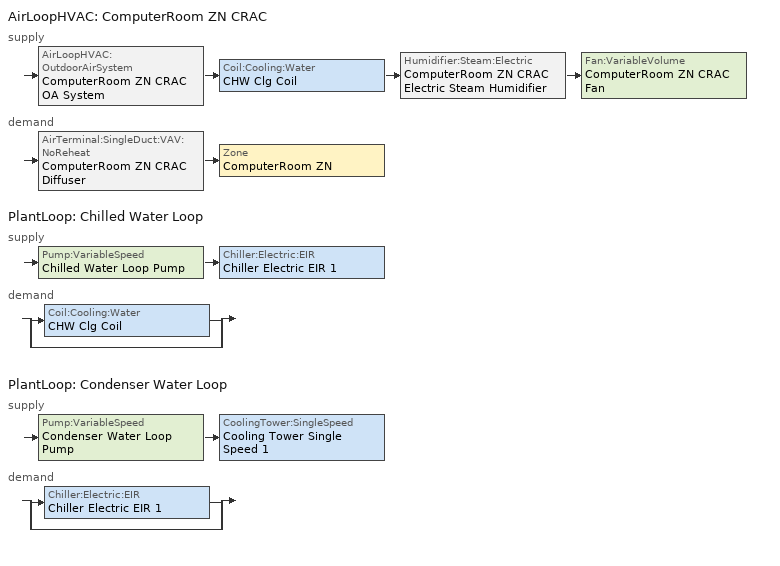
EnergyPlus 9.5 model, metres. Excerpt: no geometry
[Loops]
AirLoopHVAC 'ComputerRoom ZN CRAC'
 supply: AirLoopHVAC:OutdoorAirSystem 'ComputerRoom ZN CRAC OA System' > Coil:Cooling:Water 'CHW Clg Coil' > Humidifier:Steam:Electric 'ComputerRoom ZN CRAC Electric Steam Humidifier' > Fan:VariableVolume 'ComputerRoom ZN CRAC Fan'
 demand: AirTerminal:SingleDuct:VAV:NoReheat 'ComputerRoom ZN CRAC Diffuser' > Zone 'ComputerRoom ZN'
PlantLoop 'Chilled Water Loop'
 supply: Pump:VariableSpeed 'Chilled Water Loop Pump' > Chiller:Electric:EIR 'Chiller Electric EIR 1'
 demand: split
  | Coil:Cooling:Water 'CHW Clg Coil'
  | bypass
PlantLoop 'Condenser Water Loop'
 supply: Pump:VariableSpeed 'Condenser Water Loop Pump' > CoolingTower:SingleSpeed 'Cooling Tower Single Speed 1'
 demand: split
  | Chiller:Electric:EIR 'Chiller Electric EIR 1'
  | bypass
[ZoneControl:Thermostat]
ComputerRoom ZN Thermostat: Zone or ZoneList=ComputerRoom ZN; Control Type Schedule=ComputerRoom ZN Thermostat Schedule; Control 1=SmallDataCenterHighITE ComputerRoom Thermostat 1; Temperature Difference Between Cutout And Setpoint {deltaC}=0
[ThermostatSetpoint:DualSetpoint]
SmallDataCenterHighITE ComputerRoom Thermostat 1: Heating Setpoint Temperature Schedule=DataCenter HTGSETP_SCH; Cooling Setpoint Temperature Schedule=DataCenter CLGSETP_SCH
[AirTerminal:SingleDuct:VAV:NoReheat]
ComputerRoom ZN CRAC Diffuser: Availability Schedule=Always On Discrete; Maximum Air Flow Rate {m3/s}=Autosize; Zone Minimum Air Flow Input Method=Constant; Constant Minimum Air Flow Fraction=0.1; Fixed Minimum Air Flow Rate {m3/s}=Autosize
[Zone equipment]
ComputerRoom ZN: ComputerRoom ZN CRAC Diffuser
[Sizing:Zone]
ComputerRoom ZN: Zone Cooling Design Supply Air Temperature Input Method=SupplyAirTemperature; Zone Cooling Design Supply Air Temperature {C}=12.7778; Zone Cooling Design Supply Air Temperature Difference {deltaC}=11.11; Zone Heating Design Supply Air Temperature Input Method=SupplyAirTemperature; Zone Heating Design Supply Air Temperature {C}=12.7778; Zone Heating Design Supply Air Temperature Difference {deltaC}=11.11; Zone Cooling Design Supply Air Humidity Ratio {kgWater/kgDryAir}=0.0085; Zone Heating Design Supply Air Humidity Ratio {kgWater/kgDryAir}=0.008; Design Specification Outdoor Air Object=SmallDataCenterHighITE ComputerRoom Ventilation; Cooling Design Air Flow Method=DesignDay; Cooling Design Air Flow Rate {m3/s}=0; Cooling Minimum Air Flow per Zone Floor Area {m3/s-m2}=0.000762; Cooling Minimum Air Flow {m3/s}=0; Cooling Minimum Air Flow Fraction=0; Heating Design Air Flow Method=DesignDay; Heating Design Air Flow Rate {m3/s}=0; Heating Maximum Air Flow per Zone Floor Area {m3/s-m2}=0.002032; Heating Maximum Air Flow {m3/s}=0.141576; Heating Maximum Air Flow Fraction=0.3; Account for Dedicated Outdoor Air System=No
[Controller:MechanicalVentilation]
Controller Mechanical Ventilation 1: Availability Schedule=Always On Discrete; Demand Controlled Ventilation=No; System Outdoor Air Method=ZoneSum; Zone or ZoneList Name 1=ComputerRoom ZN; Design Specification Outdoor Air Object Name 1=SmallDataCenterHighITE ComputerRoom Ventilation
[DesignSpecification:OutdoorAir]
SmallDataCenterHighITE ComputerRoom Ventilation: Outdoor Air Method=Sum; Outdoor Air Flow per Person {m3/s-person}=0.00235974; Outdoor Air Flow per Zone Floor Area {m3/s-m2}=0.0003048; Outdoor Air Flow per Zone {m3/s}=0; Outdoor Air Flow Air Changes per Hour {1/hr}=0
[AirLoopHVAC]
ComputerRoom ZN CRAC: Design Supply Air Flow Rate {m3/s}=AutoSize; Design Return Air Flow Fraction of Supply Air Flow=1
[Sizing:System]
ComputerRoom ZN CRAC: Type of Load to Size On=Sensible; Design Outdoor Air Flow Rate {m3/s}=Autosize; Central Heating Maximum System Air Flow Ratio=0.05; Preheat Design Temperature {C}=18; Preheat Design Humidity Ratio {kgWater/kgDryAir}=0.008; Precool Design Temperature {C}=27; Precool Design Humidity Ratio {kgWater/kgDryAir}=0.008; Central Cooling Design Supply Air Temperature {C}=12.7778; Central Heating Design Supply Air Temperature {C}=12.7778; Type of Zone Sum to Use=Coincident; 100% Outdoor Air in Cooling=No; 100% Outdoor Air in Heating=No; Central Cooling Design Supply Air Humidity Ratio {kgWater/kgDryAir}=0.0085; Central Heating Design Supply Air Humidity Ratio {kgWater/kgDryAir}=0.008; Cooling Supply Air Flow Rate Method=DesignDay; Cooling Supply Air Flow Rate {m3/s}=0; Cooling Supply Air Flow Rate Per Floor Area {m3/s-m2}=0.00996765; Cooling Fraction of Autosized Cooling Supply Air Flow Rate=1; Cooling Supply Air Flow Rate Per Unit Cooling Capacity {m3/s-W}=3.94755e-05; Heating Supply Air Flow Rate Method=DesignDay; Heating Supply Air Flow Rate {m3/s}=0; Heating Supply Air Flow Rate Per Floor Area {m3/s-m2}=0.00996765; Heating Fraction of Autosized Heating Supply Air Flow Rate=1; Heating Fraction of Autosized Cooling Supply Air Flow Rate=1; Heating Supply Air Flow Rate Per Unit Heating Capacity {m3/s-W}=3.15882e-05; System Outdoor Air Method=ZoneSum; Zone Maximum Outdoor Air Fraction=1; Cooling Design Capacity Method=CoolingDesignCapacity; Cooling Design Capacity {W}=Autosize; Cooling Design Capacity Per Floor Area {W/m2}=234.7; Fraction of Autosized Cooling Design Capacity=1; Heating Design Capacity Method=HeatingDesignCapacity; Heating Design Capacity {W}=Autosize; Heating Design Capacity Per Floor Area {W/m2}=157; Fraction of Autosized Heating Design Capacity=1; Central Cooling Capacity Control Method=OnOff
[Controller:WaterCoil]
Controller Water Coil 3: Control Variable=Temperature; Action=Reverse; Actuator Variable=Flow; Controller Convergence Tolerance {deltaC}=Autosize; Maximum Actuated Flow {m3/s}=Autosize; Minimum Actuated Flow {m3/s}=0
[AvailabilityManager:Scheduled] Schedule=Always On Discrete
ComputerRoom ZN CRAC Availability Manager; ComputerRoom ZN CRAC OA System Availability Manager
[Controller:OutdoorAir]
ComputerRoom ZN CRAC OA System Controller: Minimum Outdoor Air Flow Rate {m3/s}=0; Maximum Outdoor Air Flow Rate {m3/s}=Autosize; Economizer Control Type=NoEconomizer; Economizer Control Action Type=ModulateFlow; Economizer Maximum Limit Dry-Bulb Temperature {C}=28; Economizer Maximum Limit Enthalpy {J/kg}=64000; Economizer Minimum Limit Dry-Bulb Temperature {C}=-100; Lockout Type=LockoutWithHeating; Minimum Limit Type=FixedMinimum; Minimum Outdoor Air Schedule=Always On Discrete; Mechanical Ventilation Controller=Controller Mechanical Ventilation 1; High Humidity Control=No; Control High Indoor Humidity Based on Outdoor Humidity Ratio=Yes; Heat Recovery Bypass Control Type=BypassWhenWithinEconomizerLimits
[Coil:Cooling:Water]
CHW Clg Coil: Availability Schedule=Always On Discrete; Design Water Flow Rate {m3/s}=Autosize; Design Air Flow Rate {m3/s}=Autosize; Design Inlet Water Temperature {C}=Autosize; Design Inlet Air Temperature {C}=Autosize; Design Outlet Air Temperature {C}=Autosize; Design Inlet Air Humidity Ratio {kgWater/kgDryAir}=Autosize; Design Outlet Air Humidity Ratio {kgWater/kgDryAir}=Autosize; Type of Analysis=SimpleAnalysis; Heat Exchanger Configuration=CrossFlow
[Humidifier:Steam:Electric]
ComputerRoom ZN CRAC Electric Steam Humidifier: Rated Capacity {m3/s}=Autosize; Rated Power {W}=Autosize
[SetpointManager:SingleZone:Humidity:Minimum]
Setpoint Manager Single Zone Humidity Minimum 1: Setpoint Node or NodeList=ComputerRoom ZN CRAC Electric Steam Humidifier Outlet Air Node
[Fan:VariableVolume]
ComputerRoom ZN CRAC Fan: Availability Schedule=Always On Discrete; Fan Total Efficiency=0.6045; Pressure Rise {Pa}=1389.92; Maximum Flow Rate {m3/s}=AutoSize; Fan Power Minimum Flow Rate Input Method=Fraction; Fan Power Minimum Flow Fraction=0.1; Fan Power Minimum Air Flow Rate {m3/s}=0; Motor Efficiency=0.93; Motor In Airstream Fraction=1; Fan Power Coefficient 1=0.027828; Fan Power Coefficient 2=0.026583; Fan Power Coefficient 3=-0.087069; Fan Power Coefficient 4=1.03092; Fan Power Coefficient 5=0
[PlantLoop] Fluid Type=Water; Maximum Loop Temperature {C}=100; Minimum Loop Temperature {C}=0; Maximum Loop Flow Rate {m3/s}=Autosize; Minimum Loop Flow Rate {m3/s}=0; Plant Loop Volume {m3}=Autocalculate; Load Distribution Scheme=Optimal; Plant Loop Demand Calculation Scheme=SingleSetpoint
Name | Plant Equipment Operation Scheme
Chilled Water Loop | Chilled Water Loop Operation Schemes
Condenser Water Loop | Condenser Water Loop Operation Schemes
[Sizing:Plant] Sizing Option=NonCoincident; Zone Timesteps in Averaging Window=1; Coincident Sizing Factor Mode=None
Name | Loop Type | Design Loop Exit Temperature {C} | Loop Design Temperature Difference {deltaC}
Chilled Water Loop | Cooling | 7.22 | 6.67
Condenser Water Loop | Condenser | 29.4 | 5.6
[Pump:VariableSpeed] Design Maximum Flow Rate {m3/s}=Autosize; Design Pump Head {Pa}=179352; Design Power Consumption {W}=Autosize; Motor Efficiency=0.9; Fraction of Motor Inefficiencies to Fluid Stream=0; Coefficient 1 of the Part Load Performance Curve=0; Coefficient 2 of the Part Load Performance Curve=1; Coefficient 3 of the Part Load Performance Curve=0; Coefficient 4 of the Part Load Performance Curve=0; Design Minimum Flow Rate {m3/s}=0; Pump Control Type=Intermittent; Skin Loss Radiative Fraction=0.5; Design Power Sizing Method=PowerPerFlowPerPressure; Design Electric Power per Unit Flow Rate {W/(m3/s)}=348701.1; Design Shaft Power per Unit Flow Rate per Unit Head {W/((m3/s)-Pa)}=1.28205; Design Minimum Flow Rate Fraction=0
Chilled Water Loop Pump; Condenser Water Loop Pump
[Chiller:Electric:EIR]
Chiller Electric EIR 1: Reference Capacity {W}=Autosize; Reference COP {W/W}=5.5; Reference Leaving Chilled Water Temperature {C}=6.67; Reference Entering Condenser Fluid Temperature {C}=29.4; Reference Chilled Water Flow Rate {m3/s}=Autosize; Reference Condenser Fluid Flow Rate {m3/s}=Autosize; Cooling Capacity Function of Temperature Curve=Curve Biquadratic 1; Electric Input to Cooling Output Ratio Function of Temperature Curve=Curve Biquadratic 2; Electric Input to Cooling Output Ratio Function of Part Load Ratio Curve=Curve Quadratic 1; Minimum Part Load Ratio=0.1; Maximum Part Load Ratio=1; Optimum Part Load Ratio=1; Minimum Unloading Ratio=0.2; Condenser Type=WaterCooled; Condenser Fan Power Ratio {W/W}=0; Fraction of Compressor Electric Consumption Rejected by Condenser=1; Leaving Chilled Water Lower Temperature Limit {C}=2; Chiller Flow Mode=NotModulated; Sizing Factor=1; Basin Heater Capacity {W/K}=0; Basin Heater Setpoint Temperature {C}=10; Condenser Heat Recovery Relative Capacity Fraction=1
[EnergyManagementSystem:Actuator]
Name | Actuated Component Unique | Actuated Component Type | Actuated Component Control Type
ActChilledWaterLoopChiller_OutletTemperature | Chilled Water Loop Chiller Output Node | System Node Setpoint | Temperature Setpoint
ActChilledWaterLoopPump_WaterMassFlowRate | Chilled Water Loop Pump | Pump | Pump Mass Flow Rate
ActAirLoopFan_AirMassFlowRate | ComputerRoom ZN CRAC Fan | Fan | Fan Air Mass Flow Rate
Energy_Management_System_Actuator_4 | Node 13 | System Node Setpoint | Temperature Setpoint
[PlantEquipmentOperationSchemes] Control Scheme Object Type 1=PlantEquipmentOperation:CoolingLoad; Control Scheme Schedule Name 1=Always On Discrete
Name | Control Scheme Name 1
Chilled Water Loop Operation Schemes | Chilled Water Loop Cooling Operation Scheme
Condenser Water Loop Operation Schemes | Condenser Water Loop Cooling Operation Scheme
[PlantEquipmentOperation:CoolingLoad] Load Range Lower Limit 1 {W}=0; Load Range Upper Limit 1 {W}=1000000000
Name | Range Equipment List Name 1
Chilled Water Loop Cooling Operation Scheme | Chilled Water Loop Cooling Equipment List
Condenser Water Loop Cooling Operation Scheme | Condenser Water Loop Cooling Equipment List
[PlantEquipmentList]
Chilled Water Loop Cooling Equipment List: Chiller:Electric:EIR, Chiller Electric EIR 1
Condenser Water Loop Cooling Equipment List: CoolingTower:SingleSpeed, Cooling Tower Single Speed 1
[CoolingTower:SingleSpeed]
Cooling Tower Single Speed 1: Design Water Flow Rate {m3/s}=Autosize; Design Air Flow Rate {m3/s}=Autosize; Design Fan Power {W}=Autosize; Design U-Factor Times Area Value {W/K}=Autosize; Free Convection Regime Air Flow Rate {m3/s}=Autosize; Free Convection Regime Air Flow Rate Sizing Factor=0.1; Free Convection Regime U-Factor Times Area Value {W/K}=Autosize; Free Convection U-Factor Times Area Value Sizing Factor=0.1; Performance Input Method=UFactorTimesAreaAndDesignWaterFlowRate; Heat Rejection Capacity and Nominal Capacity Sizing Ratio=1.25; Free Convection Capacity {W}=0; Free Convection Nominal Capacity Sizing Factor=0.1; Design Inlet Air Dry-Bulb Temperature {C}=25.6; Design Inlet Air Wet-Bulb Temperature {C}=25.6; Design Approach Temperature {deltaC}=Autosize; Design Range Temperature {deltaC}=Autosize; Basin Heater Capacity {W/K}=0; Basin Heater Setpoint Temperature {C}=2; Evaporation Loss Mode=LossFactor; Evaporation Loss Factor {percent/K}=0.2; Drift Loss Percent {percent}=0.008; Blowdown Calculation Mode=ConcentrationRatio; Blowdown Concentration Ratio=3; Capacity Control=FanCycling; Number of Cells=1; Cell Control=MinimalCell; Cell Minimum  Water Flow Rate Fraction=0.33; Cell Maximum Water Flow Rate Fraction=2.5; Sizing Factor=1
[SetpointManager:FollowOutdoorAirTemperature]
Setpoint Manager Follow Outdoor Air Temperature 1: Control Variable=Temperature; Reference Temperature Type=OutdoorAirWetBulb; Offset Temperature Difference {deltaC}=1.5; Maximum Setpoint Temperature {C}=80; Minimum Setpoint Temperature {C}=6; Setpoint Node or NodeList=Condenser Water Loop Cooling Tower Outlet Node
[EnergyManagementSystem:Sensor]
Name | Output:Variable or Output:Meter Index Key | Output:Variable or Output:Meter
OutdoorTemp | Environment | Site Outdoor Air Drybulb Temperature
AirLoop_Fan_ElectricityRate | ComputerRoom ZN CRAC Fan | Fan Electricity Rate
AirLoop_CRACSupplyOutletNode_HumidityRatio | ComputerRoom ZN CRAC Supply Outlet Node | System Node Humidity Ratio
Chiller_ChillerCondenserHeatTransferRate | Chiller Electric EIR 1 | Chiller Condenser Heat Transfer Rate
Chiller_ChillerCondenserHeatTransferEnergy | Chiller Electric EIR 1 | Chiller Condenser Heat Transfer Energy
Chiller_PartLoadRatio | Chiller Electric EIR 1 | Chiller Part Load Ratio
Chiller_CyclingRatio | Chiller Electric EIR 1 | Chiller Cycling Ratio
Chiller_FalseLoadHeatTransferRate | Chiller Electric EIR 1 | Chiller False Load Heat Transfer Rate
Chiller_FalseLoadHeatTransferEnergy | Chiller Electric EIR 1 | Chiller False Load Heat Transfer Energy
ChilledWaterLoop_ChillerOutletNode_Temperature | Chilled Water Loop Chiller Output Node | System Node Temperature
ChilledWaterLoop_ChillerOutletNode_MassFlow | Chilled Water Loop Chiller Output Node | System Node Mass Flow Rate
ChilledWaterLoop_ChillerOutletNode_HumidityRatio | Chilled Water Loop Chiller Output Node | System Node Humidity Ratio
ChilledWaterLoop_ChillerOutletNode_Pressure | Chilled Water Loop Chiller Output Node | System Node Pressure
AirLoop_CRACSupplyOutletNode_WetbulbTemperature | ComputerRoom ZN CRAC Supply Outlet Node | System Node Wetbulb Temperature
ChilledWaterLoop_ChillerOutletNode_RelativeHumidity | Chilled Water Loop Chiller Output Node | System Node Relative Humidity
ChilledWaterLoop_ChillerOutletNode_WetbulbTemperature | Chilled Water Loop Chiller Output Node | System Node Wetbulb Temperature
ChilledWaterLoop_CoolingCoilOutletNode_Temperature | Chilled Water Loop Cooling Coil Outlet Node | System Node Temperature
ChilledWaterLoop_CoolingCoilOutletNode_MassFlow | Chilled Water Loop Cooling Coil Outlet Node | System Node Mass Flow Rate
ChilledWaterLoop_CoolingCoilOutletNode_HumidityRatio | Chilled Water Loop Cooling Coil Outlet Node | System Node Humidity Ratio
ChilledWaterLoop_CoolingCoilOutletNode_Pressure | Chilled Water Loop Cooling Coil Outlet Node | System Node Pressure
ChilledWaterLoop_CoolingCoilOutletNode_RelativeHumidity | Chilled Water Loop Cooling Coil Outlet Node | System Node Relative Humidity
ChilledWaterLoop_CoolingCoilOutletNode_WetbulbTemperature | Chilled Water Loop Cooling Coil Outlet Node | System Node Wetbulb Temperature
CondenserWaterLoop_Pump_ElectricityRate | Condenser Water Loop Pump | Pump Electricity Rate
CondenserWaterLoop_Pump_ElectricityEnergy | Condenser Water Loop Pump | Pump Electricity Energy
AirLoop_CRACDemandOutletNode_Temperature | ComputerRoom ZN CRAC Demand Outlet Node | System Node Temperature
CondenserWaterLoop_Pump_ShaftPower | Condenser Water Loop Pump | Pump Shaft Power
CondenserWaterLoop_Pump_FluidHeatGainRate | Condenser Water Loop Pump | Pump Fluid Heat Gain Rate
CondenserWaterLoop_Pump_FluidHeatGainEnergy | Condenser Water Loop Pump | Pump Fluid Heat Gain Energy
CondenserWaterLoop_Pump_OutletTemperature | Condenser Water Loop Pump | Pump Outlet Temperature
CondenserWaterLoop_Pump_MassFlow | Condenser Water Loop Pump | Pump Mass Flow Rate
AirLoop_CRACDemandOutletNode_MassFlow | ComputerRoom ZN CRAC Demand Outlet Node | System Node Mass Flow Rate
ChilledWaterLoop_Pump_ShaftPower | Chilled Water Loop Pump | Pump Shaft Power
ChilledWaterLoop_Pump_HeatGainRate | Chilled Water Loop Pump | Pump Fluid Heat Gain Rate
ChilledWaterLoop_Pump_HeatGainEnergy | Chilled Water Loop Pump | Pump Fluid Heat Gain Energy
CondenserWaterLoop_PumpOutletNode_Temperature | Condenser Water Loop Pump Outlet Node | System Node Temperature
CondenserWaterLoop_PumpOutletNode_MassFlow | Condenser Water Loop Pump Outlet Node | System Node Mass Flow Rate
CondenserWaterLoop_PumpOutletNode_HumidityRatio | Condenser Water Loop Pump Outlet Node | System Node Humidity Ratio
CondenserWaterLoop_PumpOutletNode_RelativeHumidity | Condenser Water Loop Pump Outlet Node | System Node Relative Humidity
CondenserWaterLoop_PumpOutletNode_Pressure | Condenser Water Loop Pump Outlet Node | System Node Pressure
CondenserWaterLoop_PumpOutletNode_WetbulbTemperature | Condenser Water Loop Pump Outlet Node | System Node Wetbulb Temperature
AirLoop_CRACDemandOutletNode_HumidityRatio | ComputerRoom ZN CRAC Demand Outlet Node | System Node Humidity Ratio
CoolingTower_FanElectricityRate | Cooling Tower Single Speed 1 | Cooling Tower Fan Electricity Rate
CoolingTower_FanElectricityEnergy | Cooling Tower Single Speed 1 | Cooling Tower Fan Electricity Energy
CoolingTower_HeatTransferRate | Cooling Tower Single Speed 1 | Cooling Tower Heat Transfer Rate
CoolingTower_InletTemperature | Cooling Tower Single Speed 1 | Cooling Tower Inlet Temperature
CoolingTower_OutletTemperature | Cooling Tower Single Speed 1 | Cooling Tower Outlet Temperature
CoolingTower_MassFlow | Cooling Tower Single Speed 1 | Cooling Tower Mass Flow Rate
Energy_Management_System_Sensor_146 | Cooling Tower Single Speed 1 | Cooling Tower Bypass Fraction
CoolingTower_OperatingCellsCount | Cooling Tower Single Speed 1 | Cooling Tower Operating Cells Count
CoolingTower_FanCyclingRatio | Cooling Tower Single Speed 1 | Cooling Tower Fan Cycling Ratio
CoolingTower_MakeUpWaterVolumeFlowRate | Cooling Tower Single Speed 1 | Cooling Tower Make Up Water Volume Flow Rate
AirLoop_CRACDemandOutletNode_RelativeHumidity | ComputerRoom ZN CRAC Demand Outlet Node | System Node Relative Humidity
CoolingTower_MakeUpWaterVolume | Cooling Tower Single Speed 1 | Cooling Tower Make Up Water Volume
CoolingTower_MakeUpMainsWaterVolume | Cooling Tower Single Speed 1 | Cooling Tower Make Up Mains Water Volume
CondenserWaterLoop_CoolingTowerOutletNode_Temperature | Condenser Water Loop Cooling Tower Outlet Node | System Node Temperature
CondenserWaterLoop_CoolingTowerOutletNode_MassFlow | Condenser Water Loop Cooling Tower Outlet Node | System Node Mass Flow Rate
CondenserWaterLoop_CoolingTowerOutletNode_HumidityRatio | Condenser Water Loop Cooling Tower Outlet Node | System Node Humidity Ratio
CondenserWaterLoop_CoolingTowerOutletNode_RelativeHumidity | Condenser Water Loop Cooling Tower Outlet Node | System Node Relative Humidity
CondenserWaterLoop_CoolingTowerOutletNode_Pressure | Condenser Water Loop Cooling Tower Outlet Node | System Node Pressure
CondenserWaterLoop_CoolingTowerOutletNode_WetbulbTemperature | Condenser Water Loop Cooling Tower Outlet Node | System Node Wetbulb Temperature
AirLoop_CRACDemandOutletNode_Pressure | ComputerRoom ZN CRAC Demand Outlet Node | System Node Pressure
CondenserWaterLoop_ChillerOutletNode_Temperature | Condenser Water Loop Chiller Outlet Node | System Node Temperature
CondenserWaterLoop_ChillerOutletNode_MassFlow | Condenser Water Loop Chiller Outlet Node | System Node Mass Flow Rate
CondenserWaterLoop_ChillerOutletNode_HumidityRatio | Condenser Water Loop Chiller Outlet Node | System Node Humidity Ratio
CondenserWaterLoop_ChillerOutletNode_RelativeHumidity | Condenser Water Loop Chiller Outlet Node | System Node Relative Humidity
CondenserWaterLoop_ChillerOutletNode_Pressure | Condenser Water Loop Chiller Outlet Node | System Node Pressure
CondenserWaterLoop_ChillerOutletNode_WetbulbTemperature | Condenser Water Loop Chiller Outlet Node | System Node Wetbulb Temperature
AirLoop_CRACDemandOutletNode_WetbulbTemperature | ComputerRoom ZN CRAC Demand Outlet Node | System Node Wetbulb Temperature
AirLoop_CRACReliefAirNode_Temperature | ComputerRoom ZN CRAC Relief Air Node | System Node Temperature
AirLoop_CRACReliefAirNode_MassFlow | ComputerRoom ZN CRAC Relief Air Node | System Node Mass Flow Rate
AirLoop_Fan_RiseAirTemperature | ComputerRoom ZN CRAC Fan | Fan Rise in Air Temperature
AirLoop_CRACReliefAirNode_HumidityRatio | ComputerRoom ZN CRAC Relief Air Node | System Node Humidity Ratio
AirLoop_CRACReliefAirNode_RelativeHumidity | ComputerRoom ZN CRAC Relief Air Node | System Node Relative Humidity
AirLoop_CRACReliefAirNode_Pressure | ComputerRoom ZN CRAC Relief Air Node | System Node Pressure
AirLoop_CRACReliefAirNode_WetbulbTemperature | ComputerRoom ZN CRAC Relief Air Node | System Node Wetbulb Temperature
AirLoop_CRACOutdoorAirNode_Temperature | ComputerRoom ZN CRAC Outdoor Air Node | System Node Temperature
AirLoop_CRACOutdoorAirNode_MassFlow | ComputerRoom ZN CRAC Outdoor Air Node | System Node Mass Flow Rate
AirLoop_CRACOutdoorAirNode_HumidityRatio | ComputerRoom ZN CRAC Outdoor Air Node | System Node Humidity Ratio
AirLoop_CRACOutdoorAirNode_RelativeHumidity | ComputerRoom ZN CRAC Outdoor Air Node | System Node Relative Humidity
AirLoop_CRACOutdoorAirNode_Pressure | ComputerRoom ZN CRAC Outdoor Air Node | System Node Pressure
AirLoop_CRACOutdoorAirNode_WetbulbTemperature | ComputerRoom ZN CRAC Outdoor Air Node | System Node Wetbulb Temperature
AirLoop_Fan_HeatGaintoAir | ComputerRoom ZN CRAC Fan | Fan Heat Gain to Air
AirLoop_Fan_ElectricityEnergy | ComputerRoom ZN CRAC Fan | Fan Electricity Energy
AirLoop_CRACMixedAirNode_Temperature | ComputerRoom ZN CRAC Mixed Air Node | System Node Temperature
AirLoop_CRACMixedAirNode_MassFlow | ComputerRoom ZN CRAC Mixed Air Node | System Node Mass Flow Rate
AirLoop_CRACMixedAirNode_HumidityRatio | ComputerRoom ZN CRAC Mixed Air Node | System Node Humidity Ratio
AirLoop_CRACMixedAirNode_RelativeHumidity | ComputerRoom ZN CRAC Mixed Air Node | System Node Relative Humidity
AirLoop_CRACMixedAirNode_Pressure | ComputerRoom ZN CRAC Mixed Air Node | System Node Pressure
AirLoop_CRACMixedAirNode_WetbulbTemperature | ComputerRoom ZN CRAC Mixed Air Node | System Node Wetbulb Temperature
AirLoop_Node13_Temperature | Node 13 | System Node Temperature
AirLoop_Node13_MassFlow | Node 13 | System Node Mass Flow Rate
AirLoop_Node13_HumidityRatio | Node 13 | System Node Humidity Ratio
AirLoop_Fan_MassFlow | ComputerRoom ZN CRAC Fan | Fan Air Mass Flow Rate
AirLoop_Node13_RelativeHumidity | Node 13 | System Node Relative Humidity
AirLoop_Node13_Pressure | Node 13 | System Node Pressure
AirLoop_Node13_WetBulbTemperature | Node 13 | System Node Wetbulb Temperature
AirLoop_Humidifier_WaterVolumeFlowRate | ComputerRoom ZN CRAC Electric Steam Humidifier | Humidifier Water Volume Flow Rate
AirLoop_Humidifier_WaterVolume | ComputerRoom ZN CRAC Electric Steam Humidifier | Humidifier Water Volume
AirLoop_Humidifier_ElectricityRate | ComputerRoom ZN CRAC Electric Steam Humidifier | Humidifier Electricity Rate
AirLoop_Humidifier_ElectricityEnergy | ComputerRoom ZN CRAC Electric Steam Humidifier | Humidifier Electricity Energy
AirLoop_Humidifier_MainsWaterVolume | ComputerRoom ZN CRAC Electric Steam Humidifier | Humidifier Mains Water Volume
AirLoop_HumidifierOutletNode_Temperature | ComputerRoom ZN CRAC Electric Steam Humidifier Outlet Air Node | System Node Temperature
AirLoop_HumidifierOutletNode_MassFlow | ComputerRoom ZN CRAC Electric Steam Humidifier Outlet Air Node | System Node Mass Flow Rate
AirLoop_CRACSupplyOutletNode_Temperature | ComputerRoom ZN CRAC Supply Outlet Node | System Node Temperature
AirLoop_HumidifierOutletNode_HumidityRatio | ComputerRoom ZN CRAC Electric Steam Humidifier Outlet Air Node | System Node Humidity Ratio
AirLoop_HumidifierOutletNode_RelativeHumidity | ComputerRoom ZN CRAC Electric Steam Humidifier Outlet Air Node | System Node Relative Humidity
AirLoop_HumidifierOutletNode_Pressure | ComputerRoom ZN CRAC Electric Steam Humidifier Outlet Air Node | System Node Pressure
AirLoop_HumidifierOutletNode_WetbulbTemperature | ComputerRoom ZN CRAC Electric Steam Humidifier Outlet Air Node | System Node Wetbulb Temperature
AirLoop_Diffuser_AirTerminalVAVDamperPosition | ComputerRoom ZN CRAC Diffuser | Zone Air Terminal VAV Damper Position
AirLoop_Diffuser_AirTerminalOutDoorAirVolumeFlowRate | ComputerRoom ZN CRAC Diffuser | Zone Air Terminal Outdoor Air Volume Flow Rate
AirLoop_CRACSupplyOutletNode_MassFlow | ComputerRoom ZN CRAC Supply Outlet Node | System Node Mass Flow Rate
ChilledWaterLoop_Pump_ElectricityRate | Chilled Water Loop Pump | Pump Electricity Rate
ChilledWaterLoop_Pump_ElectricityEnergy | Chilled Water Loop Pump | Pump Electricity Energy
ChilledWaterLoop_Pump_OutletTemperature | Chilled Water Loop Pump | Pump Outlet Temperature
ChilledWaterLoop_Pump_MassFlow | Chilled Water Loop Pump | Pump Mass Flow Rate
ChilledWaterLoop_PumpOutletNode_Temperature | Chilled Water Loop Pump Outlet Node | System Node Temperature
ChilledWaterLoop_PumpOutletNode_MassFlow | Chilled Water Loop Pump Outlet Node | System Node Mass Flow Rate
AirLoop_CRACSupplyOutletNode_RelativeHumidity | ComputerRoom ZN CRAC Supply Outlet Node | System Node Relative Humidity
ChilledWaterLoop_PumpOutletNode_HumidityRatio | Chilled Water Loop Pump Outlet Node | System Node Humidity Ratio
ChilledWaterLoop_PumpOutletNode_RelativeHumidity | Chilled Water Loop Pump Outlet Node | System Node Relative Humidity
ChilledWaterLoop_PumpOutletNode_Pressure | Chilled Water Loop Pump Outlet Node | System Node Pressure
ChilledWaterLoop_PumpOutletNode_WetbulbTemperature | Chilled Water Loop Pump Outlet Node | System Node Wetbulb Temperature
CurveBiquadratic1_PerformanceValue | Curve Biquadratic 1 | Performance Curve Output Value
CurveBiquadratic1_InputVariable1Value | Curve Biquadratic 1 | Performance Curve Input Variable 1 Value
CurveBiquadratic1_InputVariable2Value | Curve Biquadratic 1 | Performance Curve Input Variable 2 Value
CurveBiquadratic2_PerformanceValue | Curve Biquadratic 2 | Performance Curve Output Value
CurveBiquadratic2_InputVariable1Value | Curve Biquadratic 2 | Performance Curve Input Variable 1 Value
CurveBiquadratic2_InputVariable2Value | Curve Biquadratic 2 | Performance Curve Input Variable 2 Value
AirLoop_CRACSupplyOutletNode_Pressure | ComputerRoom ZN CRAC Supply Outlet Node | System Node Pressure
CurveQuadratic1_PerformanceValue | Curve Quadratic 1 | Performance Curve Output Value
CurveQuadratic1_InputVariable1Value | Curve Quadratic 1 | Performance Curve Input Variable 1 Value
Chiller_ElectricityRate | Chiller Electric EIR 1 | Chiller Electricity Rate
Chiller_ElectricityEnergy | Chiller Electric EIR 1 | Chiller Electricity Energy
Chiller_EvaporatorCoolingRate | Chiller Electric EIR 1 | Chiller Evaporator Cooling Rate
Chiller_EvaporatorCoolingEnergy | Chiller Electric EIR 1 | Chiller Evaporator Cooling Energy
Chiller_EvaporatorInletTemperature | Chiller Electric EIR 1 | Chiller Evaporator Inlet Temperature
Chiller_EvaporatorOutletTemperature | Chiller Electric EIR 1 | Chiller Evaporator Outlet Temperature
Chiller_EvaporatorMassFlow | Chiller Electric EIR 1 | Chiller Evaporator Mass Flow Rate
Chiller_COP | Chiller Electric EIR 1 | Chiller COP
[EnergyManagementSystem:ProgramCallingManager]
Initialize ExtCtrl-Based Setpoint Manager: EndOfZoneSizing; InitializeExtCtrlBasedSetpointManager
ExtCtrl-Based Setpoint Manager: AfterPredictorAfterHVACManagers; ExtCtrlBasedSetpointManager
ExtCtrl-Based Observation Collector: EndOfZoneTimestepAfterZoneReporting; ExtCtrlBasedObservationCollector
[EnergyManagementSystem:Program]
InitializeExtCtrlBasedSetpointManager: SET tmp_val1 = @ExtCtrlObs 0
ExtCtrlBasedSetpointManager: IF WarmupFlag == 0.0; SET tmp_val1                                      = @ExtCtrlAct 0 38; SET ActChilledWaterLoopChiller_OutletTemperature  = @ExtCtrlAct 1; SET ActChilledWaterLoopPump_WaterMassFlowRate     = @ExtCtrlAct 2; SET ActAirLoopFan_AirMassFlowRate                 = @EXtCtrlAct 3; ELSE; SET ActChilledWaterLoopChiller_OutletTemperature  = 10; ENDIF
ExtCtrlBasedObservationCollector: IF WarmupFlag == 0.0; SET tmp_val1 = @ExtCtrlObs  1 AirLoop_Fan_MassFlow; SET tmp_val1 = @ExtCtrlObs  2 AirLoop_CRACSupplyOutletNode_Temperature; SET tmp_val1 = @ExtCtrlObs  3 AirLoop_CRACSupplyOutletNode_Pressure; SET tmp_val1 = @ExtCtrlObs  4 AirLoop_CRACSupplyOutletNode_RelativeHumidity; SET tmp_val1 = @ExtCtrlObs  5 AirLoop_CRACDemandOutletNode_Temperature; SET tmp_val1 = @ExtCtrlObs  6 AirLoop_CRACDemandOutletNode_Pressure; SET tmp_val1 = @ExtCtrlObs  7 AirLoop_CRACDemandOutletNode_RelativeHumidity; SET tmp_val1 = @ExtCtrlObs  8 AirLoop_CRACMixedAirNode_Temperature; SET tmp_val1 = @ExtCtrlObs  9 AirLoop_CRACMixedAirNode_Pressure; SET tmp_val1 = @ExtCtrlObs 10 AirLoop_CRACMixedAirNode_RelativeHumidity; SET tmp_val1 = @ExtCtrlObs 11 AirLoop_Node13_Temperature; SET tmp_val1 = @ExtCtrlObs 12 AirLoop_Node13_Pressure; SET tmp_val1 = @ExtCtrlObs 13 AirLoop_Node13_RelativeHumidity; SET tmp_val1 = @ExtCtrlObs 14 AirLoop_Humidifier_ElectricityRate; SET tmp_val1 = @ExtCtrlObs 15 AirLoop_HumidifierOutletNode_Temperature; SET tmp_val1 = @ExtCtrlObs 16 AirLoop_HumidifierOutletNode_Pressure; SET tmp_val1 = @ExtCtrlObs 17 AirLoop_HumidifierOutletNode_RelativeHumidity; SET tmp_val1 = @ExtCtrlObs 18 AirLoop_Fan_ElectricityRate; SET tmp_val1 = @ExtCtrlObs 19 ChilledWaterLoop_Pump_MassFlow; SET tmp_val1 = @ExtCtrlObs 20 ChilledWaterLoop_PumpOutletNode_Temperature; SET tmp_val1 = @ExtCtrlObs 21 ChilledWaterLoop_PumpOutletNode_Pressure; SET tmp_val1 = @ExtCtrlObs 22 Chiller_ElectricityRate; SET tmp_val1 = @ExtCtrlObs 23 Chiller_COP; SET tmp_val1 = @ExtCtrlObs 24 ChilledWaterLoop_ChillerOutletNode_Temperature; SET tmp_val1 = @ExtCtrlObs 25 ChilledWaterLoop_ChillerOutletNode_Pressure; SET tmp_val1 = @ExtCtrlObs 26 ChilledWaterLoop_CoolingCoilOutletNode_Temperature; SET tmp_val1 = @ExtCtrlObs 27 ChilledWaterLoop_CoolingCoilOutletNode_Pressure; SET tmp_val1 = @ExtCtrlObs 28 ChilledWaterLoop_Pump_ElectricityRate; SET tmp_val1 = @ExtCtrlObs 29 CondenserWaterLoop_Pump_MassFlow; SET tmp_val1 = @ExtCtrlObs 30 CondenserWaterLoop_PumpOutletNode_Temperature; SET tmp_val1 = @ExtCtrlObs 31 CondenserWaterLoop_PumpOutletNode_Pressure; SET tmp_val1 = @ExtCtrlObs 32 CoolingTower_FanElectricityRate; SET tmp_val1 = @ExtCtrlObs 33 CondenserWaterLoop_CoolingTowerOutletNode_Temperature; SET tmp_val1 = @ExtCtrlObs 34 CondenserWaterLoop_CoolingTowerOutletNode_Pressure; SET tmp_val1 = @ExtCtrlObs 35 CondenserWaterLoop_ChillerOutletNode_Temperature; SET tmp_val1 = @ExtCtrlObs 36 CondenserWaterLoop_ChillerOutletNode_Pressure; SET tmp_val1 = @ExtCtrlObs 37 CondenserWaterLoop_Pump_ElectricityRate; SET tmp_val1 = @ExtCtrlObs 38 OutdoorTemp; ELSE; ENDIF
[Schedule:Compact]
ComputerRoom ZN Thermostat Schedule: Through: 12/31, For: AllDays, Until: 24:00, 4
[Schedule:Day:Interval]
DataCenter HTGSETP_SCH Default; DataCenter HTGSETP_SCH Summer Design Day; DataCenter HTGSETP_SCH Winter Design Day: No, 24:00, 15
DataCenter CLGSETP_SCH Default; DataCenter CLGSETP_SCH Summer Design Day; DataCenter CLGSETP_SCH Winter Design Day: No, 24:00, 35
[Schedule:Week:Daily]
DataCenter HTGSETP_SCH Week Rule - Jan1-Dec31: DataCenter HTGSETP_SCH Default, DataCenter HTGSETP_SCH Default, DataCenter HTGSETP_SCH Default, DataCenter HTGSETP_SCH Default, DataCenter HTGSETP_SCH Default, DataCenter HTGSETP_SCH Default, DataCenter HTGSETP_SCH Default, DataCenter HTGSETP_SCH Default, DataCenter HTGSETP_SCH Summer Design Day, DataCenter HTGSETP_SCH Winter Design Day, DataCenter HTGSETP_SCH Default, DataCenter HTGSETP_SCH Default
DataCenter CLGSETP_SCH Week Rule - Jan1-Dec31: DataCenter CLGSETP_SCH Default, DataCenter CLGSETP_SCH Default, DataCenter CLGSETP_SCH Default, DataCenter CLGSETP_SCH Default, DataCenter CLGSETP_SCH Default, DataCenter CLGSETP_SCH Default, DataCenter CLGSETP_SCH Default, DataCenter CLGSETP_SCH Default, DataCenter CLGSETP_SCH Summer Design Day, DataCenter CLGSETP_SCH Winter Design Day, DataCenter CLGSETP_SCH Default, DataCenter CLGSETP_SCH Default
[Schedule:Year]
DataCenter HTGSETP_SCH: DataCenter HTGSETP_SCH Week Rule - Jan1-Dec31, 1, 1, 12, 31
DataCenter CLGSETP_SCH: DataCenter CLGSETP_SCH Week Rule - Jan1-Dec31, 1, 1, 12, 31
[Schedule:Constant]
Always On Discrete: Hourly Value=1
[Curve:Biquadratic] Minimum Value of x {BasedOnField A2}=5; Maximum Value of x {BasedOnField A2}=10; Minimum Value of y {BasedOnField A3}=24; Maximum Value of y {BasedOnField A3}=35
Name | Coefficient1 Constant | Coefficient2 x | Coefficient3 x**2 | Coefficient4 y | Coefficient5 y**2 | Coefficient6 x*y
Curve Biquadratic 1 | 0.258 | 0.0389 | -0.000217 | 0.0469 | -0.000943 | -0.000343
Curve Biquadratic 2 | 0.934 | -0.0582 | 0.0045 | 0.00243 | 0.000486 | -0.00122
[Curve:Quadratic]
Curve Quadratic 1: Coefficient1 Constant=0.222903; Coefficient2 x=0.313387; Coefficient3 x**2=0.46371; Minimum Value of x {BasedOnField A2}=0; Maximum Value of x {BasedOnField A2}=1
